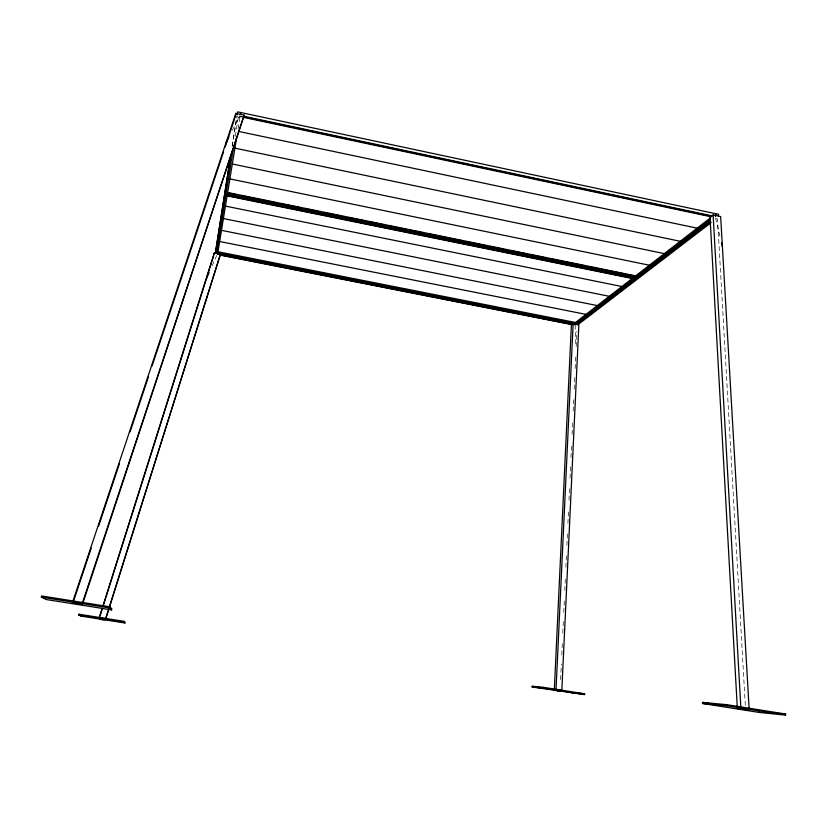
<?xml version="1.0" encoding="UTF-8"?>
<svg xmlns="http://www.w3.org/2000/svg" width="827" height="827" viewBox="0 0 827 827"><rect width="100%" height="100%" fill="white"/><g stroke="black" fill="none" stroke-linecap="round" stroke-linejoin="round"><path stroke-width="0.62" stroke-dasharray="4.13 3.1" d="M560.623 679.505L561.347 664.019M561.771 654.984L562.37 642.083M562.794 633.048L563.394 620.136M563.756 612.393L564.417 598.2M564.779 590.457L565.441 576.264M565.864 567.229L566.526 553.025M566.888 545.282L567.549 531.089M567.911 523.346L568.573 509.153M568.986 500.118L569.596 487.206M570.01 478.171L570.609 465.27M570.971 457.527L571.633 443.334M572.057 434.299L572.718 420.095M573.142 411.06L573.742 398.159M574.165 389.124L574.765 376.223M575.127 368.47L575.788 354.276M576.15 346.596L576.864 331.348M232.18 146.09L236.388 119.346M232.17 146.358L237.039 115.677M235.281 136.217L238.341 117.124M238.114 128.723L240.306 115.17M212.136 265.808L216.736 255.481M232.387 130.263L239.83 115.697M240.13 116.059L243.903 116.855M240.037 116.638L243.8 117.434M236.78 116.793L239.902 117.455M716.244 218.69L717.526 218.959L745.354 705.803M715.593 218.07L720.617 239.148M575.116 325.104L575.84 346.606"/><path stroke-width="1.24" d="M554.369 688.922L571.374 325.135L573.121 323.791L578.859 324.918L561.791 691.289L554.307 690.214L561.791 691.289L561.884 690.535L556.085 689.625L555.992 690.38L573.121 323.791M785.536 715.138L785.65 714.011L726.633 704.645L702.588 702.381L702.464 703.467L759.186 712.45L785.536 715.138L726.509 705.782L702.464 703.467M759.186 712.45L759.3 711.365M749.314 708.925L749.2 710.031L737.333 708.367L749.2 710.031L720.658 216.571L713.122 214.968L710.031 217.367L737.26 707.075M726.509 705.782L726.633 704.645M715.417 216.56L715.758 213.728M718.405 215.744L718.57 214.327L237.638 111.862L237.101 114.808M634.66 277.738L634.505 278.968L227.094 195.865M584.565 694.577L584.658 693.812L543.566 687.34L532.268 686.276L532.174 687.02L584.565 694.577L543.463 688.116L532.174 687.02M572.129 693.305L572.232 692.561M560.086 691.124L560.179 690.369M543.463 688.116L543.566 687.34M575.251 324.66L575.551 322.499L218.018 251.759L217.615 253.982L575.251 324.66L710.393 220.437M214.028 254.561L214.296 252.855L220.499 254.075L105.949 618.42M235.519 115.449L235.84 113.371L244.192 115.149L82.814 603.379M215.589 251.935L215.392 253.052L230.578 156.272M215.392 253.052L230.02 160.252M216.519 253.289L233.245 148.943M217.563 254.302L236.574 137.985M240.409 114.488L240.76 112.524M124.98 623.01L124.257 621.356L78.906 614.213L78.751 615.019L80.994 616.094L124.98 623.01L124.257 621.356M105.505 618.72C106.342 620.943 98.206 619.65 99.106 617.717L105.711 618.865M111.614 609.892L109.691 608L109.919 606.801L41.588 595.957L41.35 597.166L46.364 599.565L111.614 609.892L111.831 608.744L109.919 606.801M99.199 618.648L99.343 617.862M80.994 616.094L81.149 615.309L78.906 614.213M102.072 608.662L98.961 618.513L105.36 619.516L108.461 609.675M102.848 606.201L214.296 252.855M99.974 616.198L102.3 608.827M103.075 606.367L213.655 255.76M109.236 607.214L220.499 254.075M82.349 603.079L244.192 115.149M72.786 601.56L235.84 113.371M73.717 600.65L91.27 548.084M98.62 526.075L119.429 463.72M130.046 431.932L148.415 376.916M152.085 365.906L223.517 151.951M225.151 147.061L235.354 116.493M206.502 278.42L209.066 272.693M226.081 142.575L228.945 136.972M574.889 323.016L632.831 278.058M634.816 276.518L710.713 217.635M633.637 278.534L575.396 323.584L217.811 252.866M710.372 219.176L635.518 277.076L227.466 193.756M576.791 324.515L710.744 221.533M588.09 315.904L590.127 314.343M607.432 301.038L611.504 297.906M626.773 286.173L628.809 284.602M645.101 272.083L647.138 270.522M577.877 324.732L711.117 222.618M577.205 693.057L584.658 693.812M775.612 713.008L778.124 713.256M780.636 713.505L785.65 714.011M41.35 597.166L109.691 608M702.588 702.381L708.894 703.374M78.751 615.019L124.102 622.152M532.268 686.276L536.02 686.865M538.511 687.258L542.264 687.847M743.401 707.984L745.768 708.357M238.166 256.401L240.698 256.908M321.713 272.931L324.246 273.437M376.151 283.702L378.673 284.199M405.261 289.46L407.794 289.957M459.698 300.222L462.221 300.728M476.145 303.478L478.678 303.985M543.246 316.751L545.768 317.248M555.899 319.253L562.226 320.504M220.364 254.85L572.325 324.401M220.313 255.171L572.005 324.66M219.693 241.505L586.002 314.394M223.435 218.566L609.303 296.314M221.512 230.351L597.342 305.587M225.471 206.109L621.914 286.524M227.632 192.918L236.491 194.727M242.818 196.02L260.546 199.638M263.079 200.155L277.004 202.997M283.33 204.29L301.049 207.908M307.386 209.21L317.506 211.278M327.637 213.345L341.561 216.188M347.888 217.48L358.019 219.548M360.551 220.065L365.617 221.098M368.139 221.615L382.074 224.458M388.401 225.761L398.521 227.828M401.054 228.345L406.119 229.379M408.652 229.896L422.576 232.738M428.903 234.031L446.632 237.649M449.164 238.166L463.089 241.008M469.416 242.311L487.134 245.929M489.667 246.446L503.591 249.289M509.928 250.581L527.647 254.199M530.179 254.716L544.104 257.569M550.431 258.861L568.159 262.479M570.692 262.996L584.617 265.839M590.943 267.131L608.662 270.749M611.194 271.266L625.119 274.119M627.652 274.636L633.978 275.929M227.167 195.451L634.929 278.637M229.916 178.911L649.36 265.229M232.356 164.015L664.329 253.62M234.94 148.157L680.218 241.288M238.972 131.493L697.14 228.169M244.006 116.276L712.006 215.837M243.903 116.855L711.427 216.281M243.8 117.434L710.848 216.736M721.506 242.859L722.395 246.58M713.122 214.968L740.837 707.436M635.674 275.846L635.363 278.306L227.239 195.027L227.704 192.484L635.674 275.846M81.945 604.299L72.373 602.79L82.411 604.609L81.945 604.299"/></g></svg>
